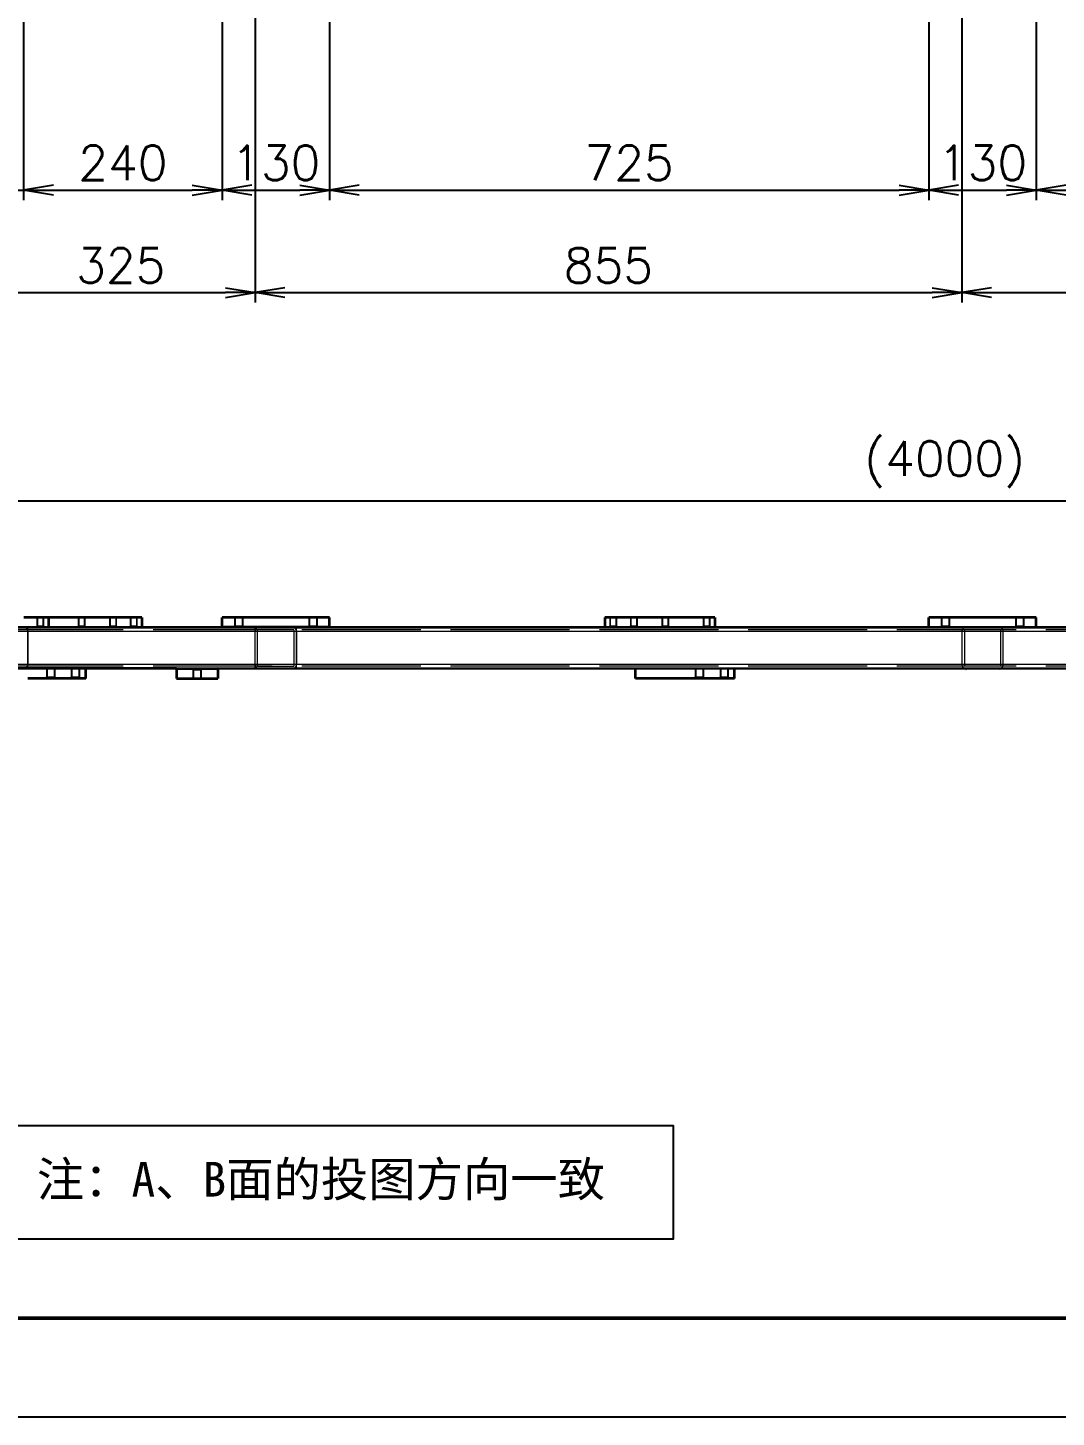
# Model space of a CAD drawing. Header units: millimetres. Extents: x -73083 to 81340, y -6859 to 6812.
# Drawn here: x -51695 to -50451, y -6850 to -5169 of the extents above; entities that cross this region are included whole.
import ezdxf

# ---------------------------------------------------------------- set-up
doc = ezdxf.new("R2010")
doc.units = ezdxf.units.MM
doc.linetypes.add('AM_ISO02W050', pattern=[7.5, 6, -1.5])
doc.linetypes.add('DASHED', pattern=[15, 12, -3])
doc.layers.add('A3', color=7, linetype='Continuous', plot=False)
for name, color, linetype, lineweight in [('AM_HID', 1, 'AM_ISO02W050', 25), ('AM_VIS', 7, 'Continuous', 50), ('SOLID LINE', 7, 'Continuous', 30)]:
    doc.layers.add(name, color=color, linetype=linetype, lineweight=lineweight)
doc.layers.add('word_dim', color=253, linetype='Continuous')
doc.styles.get("Standard").update_dxf_attribs({"font": 'romans.shx', "bigfont": 'bigfont.shx'})
doc.dimstyles.new('STANDARD1-12', dxfattribs={"dimscale": 12, "dimtxt": 3.5, "dimasz": 3, "dimexe": 1, "dimexo": 0, "dimgap": 1, "dimtad": 3, "dimdec": 1, "dimdsep": 46, "dimtxsty": 'Standard', "dimblk1": 'OPEN', "dimblk2": 'OPEN', "dimsah": 1, "dimcen": 0, "dimclrd": 256, "dimclre": 256, "dimclrt": 3, "dimadec": 0, "dimazin": 0, "dimtfac": 1, "dimtdec": 1, "dimtmove": 0, "dimatfit": 3, "dimldrblk": 'OPEN', "dimfxl": 0, "dimtolj": 1, "dimtzin": 0, "dimarcsym": 0})

# ---------------------------------------------------------------- blocks, each defined once
blk = doc.blocks.new('_Open')
at = {"color": 0, "lineweight": -2}
for p, q in [((-1, 0.167), (0, 0)), ((-1, -0.167), (0, 0)), ((0, 0), (-1, 0))]:
    blk.add_line(p, q, dxfattribs=at)
blk = doc.blocks.new('*D824')
at = {"layer": 'DEFPOINTS', "color": 0, "ltscale": 2}
for p in [(-51739.8, -5162), (-51699.8, -5162), (-51699.8, -5365.2)]:
    blk.add_point(p, dxfattribs=at)
at = {"layer": 'word_dim', "lineweight": -2, "ltscale": 2}
for p, q in [((-51739.8, -5162), (-51739.8, -5377.2)), ((-51699.8, -5162), (-51699.8, -5377.2)), ((-51775.8, -5365.2), (-51811.8, -5365.2)), ((-51719.8, -5365.2), (-51802.1, -5432.8)), ((-51739.8, -5365.2), (-51699.8, -5365.2)), ((-51739.8, -5365.2), (-51699.8, -5365.2)), ((-51663.8, -5365.2), (-51627.8, -5365.2)), ((-51802.1, -5432.8), (-51894.1, -5432.8))]:
    blk.add_line(p, q, dxfattribs=at)
at = {"layer": 'word_dim', "lineweight": -2, "ltscale": 2, "xscale": 36, "yscale": 36, "zscale": 36}
blk.add_blockref('_Open', (-51739.8, -5365.2), dxfattribs=at)
at = {"layer": 'word_dim', "lineweight": -2, "ltscale": 2, "xscale": 36, "yscale": 36, "zscale": 36, "rotation": 180}
blk.add_blockref('_Open', (-51699.8, -5365.2), dxfattribs=at)
at = {"layer": 'word_dim', "color": 3, "ltscale": 2, "insert": (-51848.1, -5399.8), "char_height": 42, "attachment_point": 5}
blk.add_mtext('\\A1;40', dxfattribs=at)
blk = doc.blocks.new('*D825')
at = {"layer": 'DEFPOINTS', "color": 0, "ltscale": 2}
for p in [(-51699.8, -5162), (-51459.8, -5162), (-51459.8, -5365.2)]:
    blk.add_point(p, dxfattribs=at)
at = {"layer": 'word_dim', "lineweight": -2, "ltscale": 2}
for p, q in [((-51699.8, -5162), (-51699.8, -5377.2)), ((-51459.8, -5162), (-51459.8, -5377.2)), ((-51663.8, -5365.2), (-51495.8, -5365.2))]:
    blk.add_line(p, q, dxfattribs=at)
at = {"layer": 'word_dim', "lineweight": -2, "ltscale": 2, "xscale": 36, "yscale": 36, "zscale": 36, "rotation": 180}
blk.add_blockref('_Open', (-51699.8, -5365.2), dxfattribs=at)
at = {"layer": 'word_dim', "lineweight": -2, "ltscale": 2, "xscale": 36, "yscale": 36, "zscale": 36}
blk.add_blockref('_Open', (-51459.8, -5365.2), dxfattribs=at)
at = {"layer": 'word_dim', "color": 3, "ltscale": 2, "insert": (-51579.8, -5332.2), "char_height": 42, "attachment_point": 5}
blk.add_mtext('\\A1;240', dxfattribs=at)
blk = doc.blocks.new('*D826')
at = {"layer": 'DEFPOINTS', "color": 0, "ltscale": 2}
for p in [(-51459.8, -5162), (-51329.8, -5162), (-51329.8, -5365.2)]:
    blk.add_point(p, dxfattribs=at)
at = {"layer": 'word_dim', "lineweight": -2, "ltscale": 2}
for p, q in [((-51459.8, -5162), (-51459.8, -5377.2)), ((-51329.8, -5162), (-51329.8, -5377.2)), ((-51423.8, -5365.2), (-51365.8, -5365.2))]:
    blk.add_line(p, q, dxfattribs=at)
at = {"layer": 'word_dim', "lineweight": -2, "ltscale": 2, "xscale": 36, "yscale": 36, "zscale": 36, "rotation": 180}
blk.add_blockref('_Open', (-51459.8, -5365.2), dxfattribs=at)
at = {"layer": 'word_dim', "lineweight": -2, "ltscale": 2, "xscale": 36, "yscale": 36, "zscale": 36}
blk.add_blockref('_Open', (-51329.8, -5365.2), dxfattribs=at)
at = {"layer": 'word_dim', "color": 3, "ltscale": 2, "insert": (-51394.8, -5332.2), "char_height": 42, "attachment_point": 5}
blk.add_mtext('\\A1;130', dxfattribs=at)
blk = doc.blocks.new('*D827')
at = {"layer": 'DEFPOINTS', "color": 0, "ltscale": 2}
for p in [(-51329.8, -5162), (-50604.8, -5162), (-50604.8, -5365.2)]:
    blk.add_point(p, dxfattribs=at)
at = {"layer": 'word_dim', "lineweight": -2, "ltscale": 2}
for p, q in [((-51329.8, -5162), (-51329.8, -5377.2)), ((-50604.8, -5162), (-50604.8, -5377.2)), ((-51293.8, -5365.2), (-50640.8, -5365.2))]:
    blk.add_line(p, q, dxfattribs=at)
at = {"layer": 'word_dim', "lineweight": -2, "ltscale": 2, "xscale": 36, "yscale": 36, "zscale": 36, "rotation": 180}
blk.add_blockref('_Open', (-51329.8, -5365.2), dxfattribs=at)
at = {"layer": 'word_dim', "lineweight": -2, "ltscale": 2, "xscale": 36, "yscale": 36, "zscale": 36}
blk.add_blockref('_Open', (-50604.8, -5365.2), dxfattribs=at)
at = {"layer": 'word_dim', "color": 3, "ltscale": 2, "insert": (-50967.3, -5332.2), "char_height": 42, "attachment_point": 5}
blk.add_mtext('\\A1;725', dxfattribs=at)
blk = doc.blocks.new('*D828')
at = {"layer": 'DEFPOINTS', "color": 0, "ltscale": 2}
for p in [(-50604.8, -5162), (-50474.8, -5162), (-50474.8, -5365.2)]:
    blk.add_point(p, dxfattribs=at)
at = {"layer": 'word_dim', "lineweight": -2, "ltscale": 2}
for p, q in [((-50604.8, -5162), (-50604.8, -5377.2)), ((-50474.8, -5162), (-50474.8, -5377.2)), ((-50568.8, -5365.2), (-50510.8, -5365.2))]:
    blk.add_line(p, q, dxfattribs=at)
at = {"layer": 'word_dim', "lineweight": -2, "ltscale": 2, "xscale": 36, "yscale": 36, "zscale": 36, "rotation": 180}
blk.add_blockref('_Open', (-50604.8, -5365.2), dxfattribs=at)
at = {"layer": 'word_dim', "lineweight": -2, "ltscale": 2, "xscale": 36, "yscale": 36, "zscale": 36}
blk.add_blockref('_Open', (-50474.8, -5365.2), dxfattribs=at)
at = {"layer": 'word_dim', "color": 3, "ltscale": 2, "insert": (-50539.8, -5332.2), "char_height": 42, "attachment_point": 5}
blk.add_mtext('\\A1;130', dxfattribs=at)
blk = doc.blocks.new('*D829')
at = {"layer": 'DEFPOINTS', "color": 0, "ltscale": 2}
for p in [(-50474.8, -5162), (-49699.8, -5162), (-49699.8, -5365.2)]:
    blk.add_point(p, dxfattribs=at)
at = {"layer": 'word_dim', "lineweight": -2, "ltscale": 2}
for p, q in [((-50474.8, -5162), (-50474.8, -5377.2)), ((-49699.8, -5162), (-49699.8, -5377.2)), ((-50438.8, -5365.2), (-49735.8, -5365.2))]:
    blk.add_line(p, q, dxfattribs=at)
at = {"layer": 'word_dim', "lineweight": -2, "ltscale": 2, "xscale": 36, "yscale": 36, "zscale": 36, "rotation": 180}
blk.add_blockref('_Open', (-50474.8, -5365.2), dxfattribs=at)
at = {"layer": 'word_dim', "lineweight": -2, "ltscale": 2, "xscale": 36, "yscale": 36, "zscale": 36}
blk.add_blockref('_Open', (-49699.8, -5365.2), dxfattribs=at)
at = {"layer": 'word_dim', "color": 3, "ltscale": 2, "insert": (-50087.3, -5332.2), "char_height": 42, "attachment_point": 5}
blk.add_mtext('\\A1;775', dxfattribs=at)
blk = doc.blocks.new('*D836')
at = {"layer": 'DEFPOINTS', "color": 0, "ltscale": 2}
for p in [(-48514.8, -5122), (-52514.8, -5292), (-48514.8, -5741.1)]:
    blk.add_point(p, dxfattribs=at)
at = {"layer": 'word_dim', "lineweight": -2, "ltscale": 2}
for p, q in [((-48514.8, -5122), (-48514.8, -5753.1)), ((-52514.8, -5292), (-52514.8, -5753.1)), ((-52478.8, -5741.1), (-48550.8, -5741.1))]:
    blk.add_line(p, q, dxfattribs=at)
at = {"layer": 'word_dim', "lineweight": -2, "ltscale": 2, "xscale": 36, "yscale": 36, "zscale": 36, "rotation": 180}
blk.add_blockref('_Open', (-52514.8, -5741.1), dxfattribs=at)
at = {"layer": 'word_dim', "lineweight": -2, "ltscale": 2, "xscale": 36, "yscale": 36, "zscale": 36}
blk.add_blockref('_Open', (-48514.8, -5741.1), dxfattribs=at)
at = {"layer": 'word_dim', "color": 3, "ltscale": 2, "insert": (-50585.6, -5697.1), "char_height": 42, "attachment_point": 5}
blk.add_mtext('\\A1;(4000)', dxfattribs=at)
blk = doc.blocks.new('*D852')
at = {"layer": 'DEFPOINTS', "color": 0, "ltscale": 2}
for p in [(-51744.8, -5122), (-51419.8, -5122), (-51419.8, -5489.2)]:
    blk.add_point(p, dxfattribs=at)
at = {"layer": 'word_dim', "lineweight": -2, "ltscale": 2}
for p, q in [((-51744.8, -5122), (-51744.8, -5501.2)), ((-51419.8, -5122), (-51419.8, -5501.2)), ((-51708.8, -5489.2), (-51455.8, -5489.2))]:
    blk.add_line(p, q, dxfattribs=at)
at = {"layer": 'word_dim', "lineweight": -2, "ltscale": 2, "xscale": 36, "yscale": 36, "zscale": 36, "rotation": 180}
blk.add_blockref('_Open', (-51744.8, -5489.2), dxfattribs=at)
at = {"layer": 'word_dim', "lineweight": -2, "ltscale": 2, "xscale": 36, "yscale": 36, "zscale": 36}
blk.add_blockref('_Open', (-51419.8, -5489.2), dxfattribs=at)
at = {"layer": 'word_dim', "color": 3, "ltscale": 2, "insert": (-51582.3, -5456.2), "char_height": 42, "attachment_point": 5}
blk.add_mtext('\\A1;325', dxfattribs=at)
blk = doc.blocks.new('*D853')
at = {"layer": 'DEFPOINTS', "color": 0, "ltscale": 2}
for p in [(-51419.8, -5122), (-50564.8, -5117), (-50564.8, -5489.2)]:
    blk.add_point(p, dxfattribs=at)
at = {"layer": 'word_dim', "lineweight": -2, "ltscale": 2}
for p, q in [((-51419.8, -5122), (-51419.8, -5501.2)), ((-50564.8, -5117), (-50564.8, -5501.2)), ((-51383.8, -5489.2), (-50600.8, -5489.2))]:
    blk.add_line(p, q, dxfattribs=at)
at = {"layer": 'word_dim', "lineweight": -2, "ltscale": 2, "xscale": 36, "yscale": 36, "zscale": 36, "rotation": 180}
blk.add_blockref('_Open', (-51419.8, -5489.2), dxfattribs=at)
at = {"layer": 'word_dim', "lineweight": -2, "ltscale": 2, "xscale": 36, "yscale": 36, "zscale": 36}
blk.add_blockref('_Open', (-50564.8, -5489.2), dxfattribs=at)
at = {"layer": 'word_dim', "color": 3, "ltscale": 2, "insert": (-50992.3, -5456.2), "char_height": 42, "attachment_point": 5}
blk.add_mtext('\\A1;855', dxfattribs=at)
blk = doc.blocks.new('*D854')
at = {"layer": 'DEFPOINTS', "color": 0, "ltscale": 2}
for p in [(-50564.8, -5117), (-49659.8, -5122), (-49659.8, -5489.2)]:
    blk.add_point(p, dxfattribs=at)
at = {"layer": 'word_dim', "lineweight": -2, "ltscale": 2}
for p, q in [((-50564.8, -5117), (-50564.8, -5501.2)), ((-49659.8, -5122), (-49659.8, -5501.2)), ((-50528.8, -5489.2), (-49695.8, -5489.2))]:
    blk.add_line(p, q, dxfattribs=at)
at = {"layer": 'word_dim', "lineweight": -2, "ltscale": 2, "xscale": 36, "yscale": 36, "zscale": 36, "rotation": 180}
blk.add_blockref('_Open', (-50564.8, -5489.2), dxfattribs=at)
at = {"layer": 'word_dim', "lineweight": -2, "ltscale": 2, "xscale": 36, "yscale": 36, "zscale": 36}
blk.add_blockref('_Open', (-49659.8, -5489.2), dxfattribs=at)
at = {"layer": 'word_dim', "color": 3, "ltscale": 2, "insert": (-50112.3, -5456.2), "char_height": 42, "attachment_point": 5}
blk.add_mtext('\\A1;905', dxfattribs=at)

msp = doc.modelspace()

# ---------------------------------------------------------------- linework, layer by layer
at = {"layer": 'A3', "linetype": 'Continuous'}
msp.add_lwpolyline([(-53597.05373, -1810.23226), (-46469.05373, -1810.23226), (-46469.05373, -6850.23226), (-53597.05373, -6850.23226)], close=True, dxfattribs=at)
at = {"layer": 'AM_HID', "linetype": 'DASHED', "lineweight": 13, "ltscale": 12}
for p, q in [((-51683.77799, -5882.27995), (-51683.77799, -5892.27995)), ((-51683.77774, -5882.27995), (-51683.77774, -5892.27995)), ((-51683.10147, -5882.27995), (-51683.1016, -5894.27995)), ((-51683.10123, -5882.27995), (-51683.10123, -5894.27995)), ((-51676.4545, -5882.27995), (-51676.4545, -5894.27995)), ((-51676.45414, -5882.27995), (-51676.45426, -5894.27995)), ((-51675.77799, -5882.27995), (-51675.77799, -5892.27995)), ((-51675.77774, -5882.27995), (-51675.77774, -5892.27995)), ((-51633.75968, -5882.28019), (-51633.7598, -5892.28019)), ((-51633.7598, -5882.28019), (-51633.7598, -5892.28019)), ((-51633.08329, -5882.28019), (-51633.08341, -5894.28019)), ((-51633.08316, -5882.28019), (-51633.08329, -5894.28019)), ((-51626.43631, -5882.28019), (-51626.43631, -5894.28019)), ((-51626.43619, -5882.28019), (-51626.43631, -5894.28019)), ((-51625.75968, -5882.28019), (-51625.7598, -5892.28019)), ((-51625.7598, -5882.28019), (-51625.7598, -5892.28019)), ((-51595.75968, -5882.28044), (-51595.7598, -5892.28044)), ((-51595.7598, -5882.28044), (-51595.7598, -5892.28044)), ((-51595.08329, -5882.28044), (-51595.08341, -5894.28044)), ((-51595.08316, -5882.28044), (-51595.08329, -5894.28044)), ((-51588.43631, -5882.28044), (-51588.43631, -5894.28044)), ((-51588.43619, -5882.28044), (-51588.43631, -5894.28044)), ((-51587.75968, -5882.28044), (-51587.7598, -5892.28044)), ((-51587.7598, -5882.28044), (-51587.7598, -5892.28044)), ((-51570.75968, -5882.28056), (-51570.7598, -5892.28056)), ((-51570.7598, -5882.28056), (-51570.7598, -5892.28056)), ((-51570.08329, -5882.28056), (-51570.08341, -5894.28056)), ((-51570.08316, -5882.28056), (-51570.08329, -5894.28056)), ((-51563.43619, -5882.28056), (-51563.43631, -5894.28056)), ((-51563.43631, -5882.28056), (-51563.43631, -5894.28056)), ((-51562.75968, -5882.28056), (-51562.7598, -5892.28056)), ((-51562.7598, -5882.28056), (-51562.7598, -5892.28056)), ((-51444.77237, -5882.26042), (-51444.77237, -5892.26042)), ((-51443.96036, -5882.26042), (-51443.96048, -5894.26042)), ((-51435.58438, -5882.26042), (-51435.58438, -5894.26042)), ((-51434.77237, -5882.26042), (-51434.77237, -5892.26042)), ((-51354.77237, -5882.26091), (-51354.77237, -5892.26091)), ((-51353.96036, -5882.26091), (-51353.96048, -5894.26091)), ((-51345.58438, -5882.26103), (-51345.58438, -5894.26103)), ((-51344.77237, -5882.26103), (-51344.77237, -5892.26103)), ((-50990.76078, -5882.28398), (-50990.7609, -5892.28398)), ((-50990.76065, -5882.28398), (-50990.76078, -5892.28398)), ((-50990.08426, -5882.28398), (-50990.08438, -5894.28398)), ((-50990.08414, -5882.28398), (-50990.08426, -5894.28398)), ((-50983.43729, -5882.28398), (-50983.43741, -5894.28398)), ((-50983.43717, -5882.28398), (-50983.43729, -5894.28398)), ((-50982.76078, -5882.28398), (-50982.7609, -5892.28398)), ((-50982.76065, -5882.28398), (-50982.76078, -5892.28398)), ((-50965.76078, -5882.2841), (-50965.7609, -5892.2841)), ((-50965.76065, -5882.2841), (-50965.76078, -5892.2841)), ((-50965.08426, -5882.2841), (-50965.08438, -5894.2841)), ((-50965.08414, -5882.2841), (-50965.08426, -5894.2841)), ((-50958.43729, -5882.28422), (-50958.43741, -5894.28422)), ((-50958.43717, -5882.28422), (-50958.43729, -5894.28422)), ((-50957.76078, -5882.28422), (-50957.7609, -5892.28422)), ((-50957.76065, -5882.28422), (-50957.76078, -5892.28422)), ((-50927.76078, -5882.28434), (-50927.7609, -5892.28434)), ((-50927.76065, -5882.28434), (-50927.76078, -5892.28434)), ((-50927.08426, -5882.28434), (-50927.08438, -5894.28434)), ((-50927.08414, -5882.28434), (-50927.08426, -5894.28434)), ((-50920.43729, -5882.28434), (-50920.43741, -5894.28434)), ((-50920.43717, -5882.28434), (-50920.43729, -5894.28434)), ((-50919.76078, -5882.28434), (-50919.7609, -5892.28434)), ((-50919.76065, -5882.28434), (-50919.76078, -5892.28434)), ((-50877.76078, -5882.28459), (-50877.7609, -5892.28459)), ((-50877.76065, -5882.28459), (-50877.76078, -5892.28459)), ((-50877.08426, -5882.28459), (-50877.08438, -5894.28459)), ((-50877.08414, -5882.28459), (-50877.08426, -5894.28459)), ((-50870.43729, -5882.28471), (-50870.43741, -5894.28471)), ((-50870.43717, -5882.28471), (-50870.43729, -5894.28471)), ((-50869.76078, -5882.28471), (-50869.7609, -5892.28471)), ((-50869.76065, -5882.28471), (-50869.76078, -5892.28471)), ((-50589.77237, -5882.26542), (-50589.77243, -5892.26542)), ((-50588.96036, -5882.26542), (-50588.96042, -5894.26542)), ((-50580.58438, -5882.26542), (-50580.58445, -5894.26542)), ((-50579.77237, -5882.26542), (-50579.77243, -5892.26542)), ((-50499.77237, -5882.26591), (-50499.77243, -5892.26591)), ((-50498.96036, -5882.26591), (-50498.96042, -5894.26591)), ((-50490.58438, -5882.26603), (-50490.58445, -5894.26603)), ((-50489.77237, -5882.26603), (-50489.77243, -5892.26603)), ((-48519.27237, -5897.29851), (-52510.26383, -5897.27507)), ((-48566.27286, -5899.29826), (-52463.26432, -5899.27543)), ((-49284.77994, -5899.29374), (-51744.78018, -5899.27934)), ((-51694.78006, -5899.27958), (-51694.78018, -5939.27958)), ((-49334.77982, -5899.29338), (-51694.78006, -5899.27958)), ((-51419.77616, -5899.28093), (-51694.77616, -5899.27922)), ((-51419.77579, -5899.28093), (-51694.77579, -5899.27922)), ((-51694.77274, -5899.27946), (-51694.77298, -5939.27946)), ((-51419.76895, -5899.2808), (-51694.76895, -5899.27922)), ((-51694.76883, -5939.27922), (-51694.76859, -5899.27922)), ((-51694.76871, -5899.27922), (-51694.76859, -5894.27922)), ((-51419.76859, -5899.2808), (-51694.76859, -5899.27922)), ((-51683.1016, -5893.4517), (-51683.77799, -5892.27995)), ((-51683.77774, -5892.27995), (-51676.26737, -5892.27995)), ((-51683.10123, -5893.4517), (-51683.77774, -5892.27995)), ((-51683.28812, -5892.27995), (-51675.77774, -5892.27995)), ((-51676.4545, -5893.4517), (-51675.77799, -5892.27995)), ((-51676.45426, -5893.4517), (-51675.77774, -5892.27995)), ((-51633.7598, -5892.28019), (-51626.24942, -5892.28019)), ((-51633.08329, -5893.45195), (-51633.7598, -5892.28019)), ((-51633.08341, -5893.45195), (-51633.7598, -5892.28019)), ((-51633.27005, -5892.28019), (-51625.7598, -5892.28019)), ((-51626.43631, -5893.45195), (-51625.7598, -5892.28019)), ((-51626.43631, -5893.45195), (-51625.7598, -5892.28019)), ((-51595.7598, -5892.28044), (-51588.24942, -5892.28044)), ((-51595.08329, -5893.45219), (-51595.7598, -5892.28044)), ((-51595.08341, -5893.45219), (-51595.7598, -5892.28044)), ((-51595.27005, -5892.28044), (-51587.7598, -5892.28044)), ((-51588.43631, -5893.45219), (-51587.7598, -5892.28044)), ((-51588.43631, -5893.45219), (-51587.7598, -5892.28044)), ((-51570.7598, -5892.28056), (-51563.24942, -5892.28056)), ((-51570.08329, -5893.45231), (-51570.7598, -5892.28056)), ((-51570.08341, -5893.45231), (-51570.7598, -5892.28056)), ((-51570.27005, -5892.28056), (-51562.7598, -5892.28056)), ((-51563.43631, -5893.45231), (-51562.7598, -5892.28056)), ((-51563.43631, -5893.45231), (-51562.7598, -5892.28056)), ((-51444.77237, -5892.26042), (-51437.37528, -5892.26042)), ((-51443.96048, -5893.66679), (-51444.77237, -5892.26042)), ((-51442.16959, -5892.26042), (-51434.77237, -5892.26042)), ((-51435.58438, -5893.66691), (-51434.77237, -5892.26042)), ((-51419.77298, -5939.28117), (-51419.77274, -5899.28117)), ((-51419.76883, -5939.2808), (-51419.76859, -5899.2808)), ((-51419.76871, -5899.2808), (-51419.76859, -5894.28093)), ((-51416.77298, -5941.28117), (-51416.77274, -5897.28117)), ((-51372.77274, -5897.28142), (-51416.77274, -5897.28117)), ((-51372.77274, -5897.28142), (-51372.77298, -5941.28142)), ((-49659.77567, -5899.29118), (-51369.77567, -5899.28117)), ((-49659.7753, -5899.29118), (-51369.7753, -5899.28117)), ((-51369.77274, -5899.28142), (-51369.77298, -5939.28142)), ((-49659.77201, -5899.29106), (-51369.77201, -5899.28093)), ((-49659.77176, -5899.29094), (-51369.77176, -5899.28093)), ((-49659.76627, -5899.2913), (-51369.76627, -5899.28129)), ((-51369.76627, -5939.28129), (-51369.76602, -5899.28129)), ((-51369.76602, -5899.28129), (-51369.76602, -5894.28129)), ((-49659.76602, -5899.2913), (-51369.76602, -5899.28129)), ((-51354.77237, -5892.26091), (-51347.37528, -5892.26091)), ((-51353.96048, -5893.6674), (-51354.77237, -5892.26091)), ((-51352.16959, -5892.26091), (-51344.77237, -5892.26103)), ((-51345.58438, -5893.6674), (-51344.77237, -5892.26103)), ((-50990.08438, -5893.45573), (-50990.7609, -5892.28398)), ((-50990.76078, -5892.28398), (-50983.2504, -5892.28398)), ((-50990.08426, -5893.45573), (-50990.76078, -5892.28398)), ((-50990.27103, -5892.28398), (-50982.76078, -5892.28398)), ((-50983.43741, -5893.45573), (-50982.7609, -5892.28398)), ((-50983.43729, -5893.45573), (-50982.76078, -5892.28398)), ((-50965.08438, -5893.45585), (-50965.7609, -5892.2841)), ((-50965.76078, -5892.2841), (-50958.2504, -5892.28422)), ((-50965.08426, -5893.45585), (-50965.76078, -5892.2841)), ((-50965.27103, -5892.2841), (-50957.76078, -5892.28422)), ((-50958.43741, -5893.45585), (-50957.7609, -5892.28422)), ((-50958.43729, -5893.45585), (-50957.76078, -5892.28422)), ((-50927.08438, -5893.4561), (-50927.7609, -5892.28434)), ((-50927.76078, -5892.28434), (-50920.2504, -5892.28434)), ((-50927.08426, -5893.4561), (-50927.76078, -5892.28434)), ((-50927.27103, -5892.28434), (-50919.76078, -5892.28434)), ((-50920.43741, -5893.4561), (-50919.7609, -5892.28434)), ((-50920.43729, -5893.4561), (-50919.76078, -5892.28434)), ((-50877.08438, -5893.45634), (-50877.7609, -5892.28459)), ((-50877.76078, -5892.28459), (-50870.2504, -5892.28471)), ((-50877.08426, -5893.45634), (-50877.76078, -5892.28459)), ((-50877.27103, -5892.28459), (-50869.76078, -5892.28471)), ((-50870.43741, -5893.45646), (-50869.7609, -5892.28471)), ((-50870.43729, -5893.45646), (-50869.76078, -5892.28471)), ((-50589.77243, -5892.26542), (-50582.37528, -5892.26542)), ((-50588.96042, -5893.6718), (-50589.77243, -5892.26542)), ((-50587.16953, -5892.26542), (-50579.77243, -5892.26542)), ((-50580.58445, -5893.67192), (-50579.77243, -5892.26542)), ((-50564.76261, -5899.28813), (-50564.76285, -5939.28813)), ((-50561.76261, -5897.28813), (-50561.76285, -5941.28813)), ((-50517.76285, -5941.28837), (-50517.76261, -5897.28837)), ((-50514.76285, -5939.28837), (-50514.76261, -5899.28837)), ((-50499.77243, -5892.26591), (-50492.37528, -5892.26603)), ((-50498.96042, -5893.67241), (-50499.77243, -5892.26591)), ((-50497.16953, -5892.26591), (-50489.77243, -5892.26603)), ((-50490.58445, -5893.67241), (-50489.77243, -5892.26603)), ((-48519.27262, -5941.29851), (-52510.26407, -5941.27507)), ((-48566.2731, -5939.29826), (-52463.26456, -5939.27543)), ((-49284.78018, -5939.29374), (-51744.78043, -5939.27934)), ((-49334.78006, -5939.29338), (-51694.78018, -5939.27958)), ((-51419.7764, -5939.28093), (-51694.7764, -5939.27922)), ((-51419.77603, -5939.28093), (-51694.77603, -5939.27922)), ((-51419.7692, -5939.2808), (-51694.7692, -5939.27922)), ((-51694.76895, -5944.27922), (-51694.76895, -5939.27922)), ((-51419.76883, -5939.2808), (-51694.76883, -5939.27922)), ((-51672.26664, -5944.27971), (-51672.26664, -5954.27971)), ((-51671.45462, -5944.27971), (-51671.45462, -5956.27971)), ((-51663.07865, -5944.27971), (-51663.07865, -5956.27971)), ((-51662.26664, -5944.27983), (-51662.26664, -5954.27983)), ((-51642.26664, -5944.27983), (-51642.26664, -5954.27983)), ((-51641.45462, -5944.27995), (-51641.45462, -5956.27995)), ((-51633.07865, -5944.27995), (-51633.07865, -5956.27995)), ((-51632.26664, -5944.27995), (-51632.26664, -5954.27995)), ((-51464.74686, -5944.28129), (-51514.74686, -5944.28093)), ((-51494.7471, -5956.25969), (-51494.74698, -5946.25969)), ((-51493.93497, -5944.85331), (-51494.74698, -5946.25969)), ((-51487.34989, -5946.25969), (-51494.74698, -5946.25969)), ((-51493.93509, -5956.25969), (-51493.93497, -5944.25969)), ((-51484.74698, -5946.25969), (-51492.1442, -5946.25969)), ((-51485.55912, -5956.25969), (-51485.55899, -5944.25969)), ((-51485.55899, -5944.85331), (-51484.74698, -5946.25969)), ((-51484.7471, -5956.25969), (-51484.74698, -5946.25969)), ((-51419.76895, -5944.2808), (-51419.76895, -5939.2808)), ((-51416.77298, -5941.28117), (-51372.77298, -5941.28142)), ((-51414.77298, -5944.28117), (-51374.77298, -5944.28142)), ((-49659.77591, -5939.29118), (-51369.77591, -5939.28117)), ((-49659.77555, -5939.29118), (-51369.77555, -5939.28117)), ((-49659.77225, -5939.29106), (-51369.77225, -5939.28093)), ((-49659.77201, -5939.29094), (-51369.77201, -5939.28093)), ((-49659.76651, -5939.2913), (-51369.76651, -5939.28129)), ((-51369.76639, -5944.28129), (-51369.76627, -5939.28129)), ((-49659.76627, -5939.2913), (-51369.76627, -5939.28129)), ((-50887.31327, -5944.28496), (-50887.31327, -5954.28496)), ((-50886.50125, -5944.28496), (-50886.50125, -5956.28496)), ((-50878.12528, -5944.28496), (-50878.12528, -5956.28496)), ((-50877.31327, -5944.28496), (-50877.31327, -5954.28496)), ((-50857.31327, -5944.28496), (-50857.31327, -5954.28496)), ((-50856.50125, -5944.28496), (-50856.50125, -5956.28496)), ((-50848.12528, -5944.28496), (-50848.12528, -5956.28496)), ((-50847.31327, -5944.28496), (-50847.31327, -5954.28496)), ((-51672.26664, -5954.27971), (-51662.8787, -5954.27983)), ((-51671.45462, -5955.6862), (-51672.26664, -5954.27971)), ((-51671.65457, -5954.27971), (-51662.26664, -5954.27983)), ((-51663.07865, -5955.6862), (-51662.26664, -5954.27983)), ((-51642.26664, -5954.27983), (-51632.8787, -5954.27995)), ((-51641.45462, -5955.68632), (-51642.26664, -5954.27983)), ((-51641.65457, -5954.27995), (-51632.26664, -5954.27995)), ((-51633.07865, -5955.68632), (-51632.26664, -5954.27995)), ((-50887.31327, -5954.28496), (-50877.92533, -5954.28496)), ((-50886.50125, -5955.69145), (-50887.31327, -5954.28496)), ((-50886.70121, -5954.28496), (-50877.31327, -5954.28496)), ((-50878.12528, -5955.69145), (-50877.31327, -5954.28496)), ((-50857.31327, -5954.28496), (-50847.92533, -5954.28496)), ((-50856.50125, -5955.69145), (-50857.31327, -5954.28496)), ((-50856.70121, -5954.28496), (-50847.31327, -5954.28496)), ((-50848.12528, -5955.69133), (-50847.31327, -5954.28496))]:
    msp.add_line(p, q, dxfattribs=at)
for centre, radius, start, end in [((-51699.77274, -5899.27946), 5, 359.99966346, 89.26876928), ((-51699.78006, -5899.27958), 5.00001, 359.99976675, 88.31240619), ((-51414.77274, -5899.28117), 5, 90.74197278, 179.9996635), ((-51374.77274, -5899.28142), 5, 359.99966346, 89.25734921), ((-50559.76261, -5899.28813), 5, 89.999661, 179.9996635), ((-50519.76261, -5899.28837), 5, 359.99966346, 89.999661), ((-51699.77298, -5939.27946), 5, 269.99966282, 359.99966346), ((-51414.77298, -5939.28117), 5, 179.9996635, 269.99966282), ((-51374.77298, -5939.28142), 5, 269.99966282, 359.99966346), ((-50559.76285, -5939.28813), 5, 179.9996635, 268.56849913), ((-50519.76285, -5939.28837), 5, 271.4308265, 359.99966346)]:
    msp.add_arc(centre, radius, start, end, dxfattribs=at)
at = {"layer": 'AM_VIS', "lineweight": 35, "ltscale": 12}
for p, q in [((-51669.77762, -5882.27995), (-51699.77384, -5882.27983)), ((-51556.75968, -5882.28068), (-51669.77811, -5882.27995)), ((-51669.77762, -5882.27995), (-51669.77774, -5894.27995)), ((-51556.75968, -5882.28068), (-51556.75968, -5894.28068)), ((-51459.77237, -5894.2603), (-51459.77225, -5882.2603)), ((-51329.77225, -5882.26103), (-51459.77225, -5882.2603)), ((-51329.77237, -5894.26103), (-51329.77225, -5882.26103)), ((-50996.76065, -5882.28398), (-50996.76078, -5894.28398)), ((-50863.76065, -5882.28471), (-50996.76065, -5882.28398)), ((-50863.76065, -5882.28471), (-50863.76078, -5894.28471)), ((-50604.77237, -5894.2653), (-50604.77231, -5882.2653)), ((-50474.77231, -5882.26603), (-50604.77231, -5882.2653)), ((-50474.77237, -5894.26603), (-50474.77231, -5882.26603)), ((-48521.27237, -5894.29851), (-52508.26383, -5894.27507)), ((-51329.77237, -5894.26103), (-51459.77237, -5894.2603)), ((-51374.77274, -5894.28142), (-51414.77274, -5894.28117)), ((-50474.77237, -5894.26603), (-50604.77237, -5894.2653)), ((-51514.74686, -5944.28093), (-52508.26407, -5944.27507)), ((-51624.76664, -5956.27995), (-51624.76651, -5944.27995)), ((-51514.74686, -5944.25981), (-51464.74686, -5944.25993)), ((-51514.74686, -5944.25981), (-51514.74686, -5956.25981)), ((-51464.74686, -5944.25993), (-51464.74686, -5956.25993)), ((-49564.7631, -5944.2924), (-51464.74686, -5944.28129)), ((-50959.81314, -5956.28508), (-50959.81314, -5944.28508)), ((-50839.81314, -5956.28496), (-50839.81314, -5944.28496)), ((-51624.76664, -5956.27995), (-51694.79935, -5956.27958)), ((-51514.74686, -5956.25981), (-51464.74686, -5956.25993)), ((-50839.81314, -5956.28496), (-50959.81314, -5956.28508))]:
    msp.add_line(p, q, dxfattribs=at)
at = {"layer": 'AM_VIS', "lineweight": 13, "ltscale": 12}
for p, q in [((-48516.27237, -5899.29851), (-52513.26383, -5899.27507)), ((-48516.27262, -5939.29851), (-52513.26407, -5939.27507))]:
    msp.add_line(p, q, dxfattribs=at)
at = {"layer": 'AM_VIS', "linetype": 'Continuous'}
msp.add_line((-53297.05373, -6730.23226), (-46589.05373, -6730.23226), dxfattribs=at)
at = {"layer": 'AM_VIS', "lineweight": 35, "ltscale": 12}
for centre, start, end in [((-51414.77274, -5899.28117), 89.999661, 90.74197278), ((-51374.77274, -5899.28142), 89.25734921, 89.999661), ((-50559.76285, -5939.28813), 268.56849913, 269.99966282), ((-50519.76285, -5939.28837), 269.99966282, 271.4308265)]:
    msp.add_arc(centre, 5, start, end, dxfattribs=at)
at = {"layer": 'word_dim', "color": 3, "linetype": 'Continuous', "ltscale": 5}
msp.add_lwpolyline([(-51773.44054, -6497.04845), (-50914.19358, -6497.04845), (-50914.19358, -6634.72952), (-51773.44054, -6634.72952)], close=True, dxfattribs=at)

# ---------------------------------------------------------------- texts
at = {"layer": 'SOLID LINE', "ltscale": 0.5, "insert": (-51340.17609, -6564.53812), "char_height": 42, "width": 980.4354389, "attachment_point": 5}
msp.add_mtext('{\\fSimHei|b0|i0|c134|p2;\\C3;注：A、B面的投图方向一致}', dxfattribs=at)

# ---------------------------------------------------------------- dimensions: what is measured, and where the dimension line sits
at = {"layer": 'word_dim', "ltscale": 2}
dim = msp.add_linear_dim(base=(-48514.79666, -5741.13836), p1=(-52514.80094, -5292.02133), p2=(-48514.79666, -5122.01376), text='(<>)', dimstyle='STANDARD1-12', dxfattribs=at)
dim.commit()
dim.dimension.update_dxf_attribs({"geometry": '*D836', "text_midpoint": (-50585.63698, -5741.13836), "dimtype": 160})
for base, p1, p2, picture, middle in [((-51419.76328, -5489.24749), (-51744.77274, -5122.04952), (-51419.76328, -5122.01782), '*D852', (-51582.26801, -5456.24749)), ((-50564.76261, -5489.24749), (-51419.76328, -5122.01782), (-50564.76261, -5117.0311), '*D853', (-50992.26294, -5456.24749)), ((-49659.75656, -5489.24749), (-50564.76261, -5117.0311), (-49659.75656, -5122.04159), '*D854', (-50112.25959, -5456.24749)), ((-51459.77237, -5365.24073), (-51699.77262, -5162.04128), (-51459.77237, -5162.03908), '*D825', (-51579.77249, -5332.24073)), ((-51329.77237, -5365.24073), (-51459.77237, -5162.03908), (-51329.77237, -5162.03957), '*D826', (-51394.77237, -5332.24073)), ((-50604.77231, -5365.21883), (-51329.77237, -5162.01767), (-50604.77231, -5162.0206), '*D827', (-50967.27234, -5332.21883)), ((-50474.77231, -5365.21883), (-50604.77231, -5162.0206), (-50474.77231, -5162.02109), '*D828', (-50539.77231, -5332.21883)), ((-49699.77237, -5365.21883), (-50474.77231, -5162.02109), (-49699.77237, -5162.0245), '*D829', (-50087.27234, -5332.21883))]:
    dim = msp.add_linear_dim(base=base, p1=p1, p2=p2, dimstyle='STANDARD1-12', override={"dimtmove": 1}, dxfattribs=at)
    dim.commit()
    dim.dimension.update_dxf_attribs({"geometry": picture, "text_midpoint": middle})
dim = msp.add_linear_dim(base=(-51699.77249, -5365.23104), p1=(-51739.77249, -5162.03134), p2=(-51699.77249, -5162.03158), dimstyle='STANDARD1-12', override={"dimtmove": 1}, dxfattribs=at)
dim.commit()
dim.dimension.update_dxf_attribs({"geometry": '*D824', "text_midpoint": (-51814.14166, -5432.774), "dimtype": 160})

doc.saveas('drawing.dxf')
